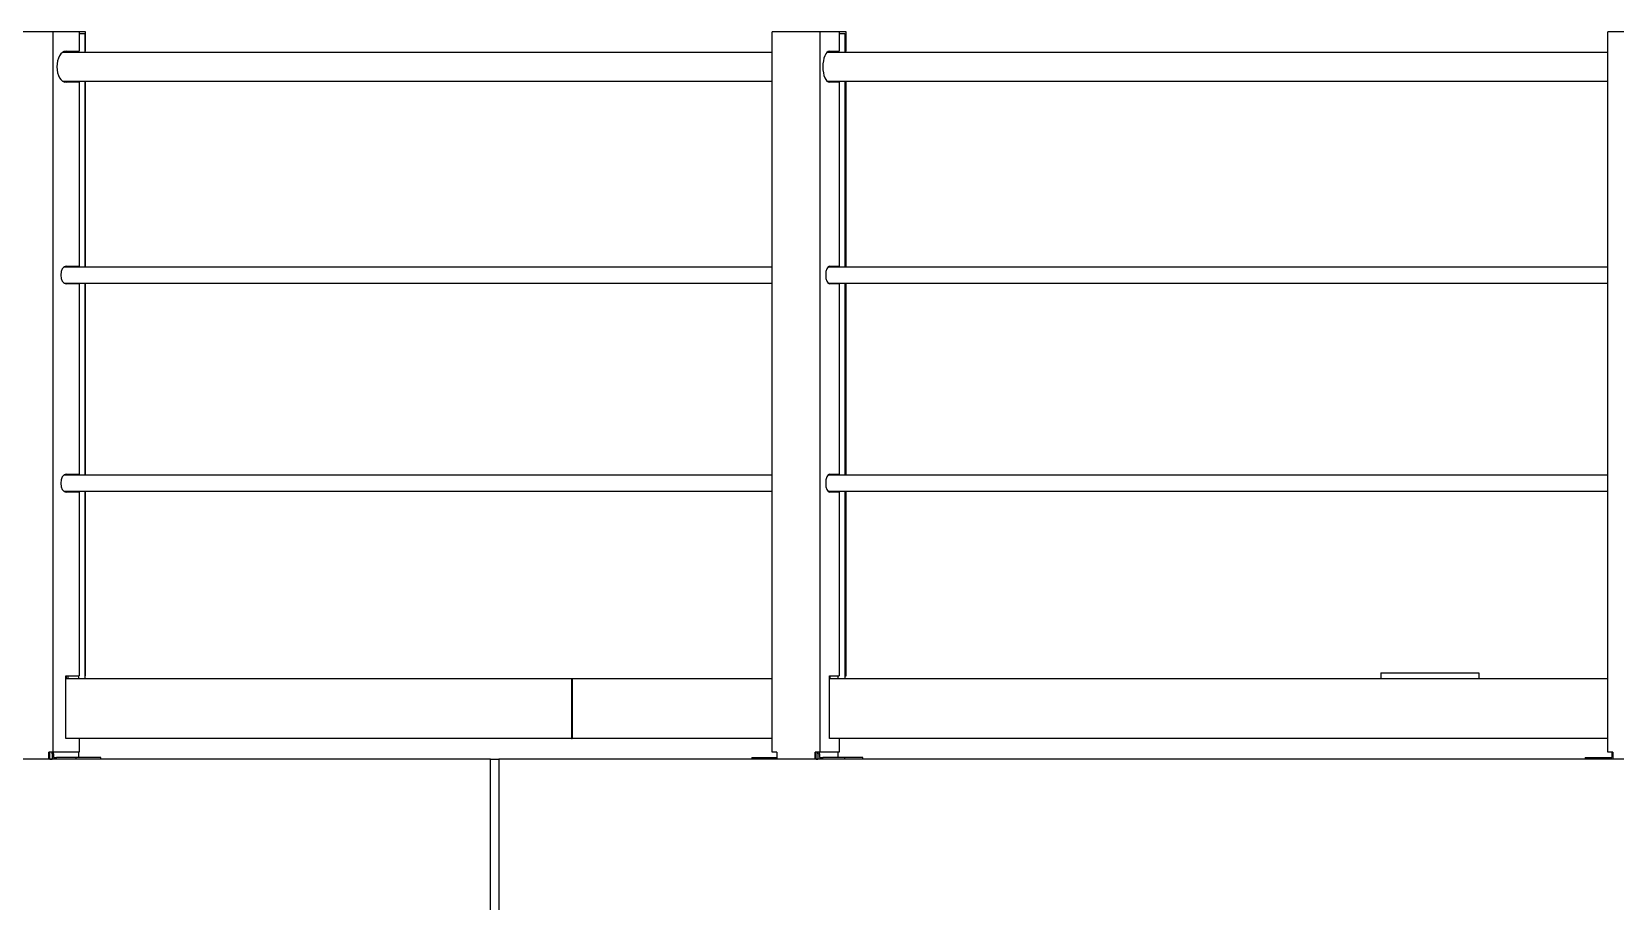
# Model space of a CAD drawing. Header units: millimetres. Extents: x 0 to 89100, y 0 to 63000.
# Drawn here: x 15665 to 18329, y 53720 to 55182 of the extents above; entities that cross this region are included whole.
import ezdxf

# ---------------------------------------------------------------- set-up
doc = ezdxf.new("R2010")
doc.units = ezdxf.units.MM
doc.header["$LTSCALE"] = 150
doc.layers.add('Visible', color=7, linetype='Continuous', lineweight=25)
doc.layers.add('Visible Narrow', color=7, linetype='Continuous', lineweight=18)

msp = doc.modelspace()

# ---------------------------------------------------------------- linework, layer by layer
at = {"layer": 'Visible'}
for p, q in [((15700.77, 55182.02), (15628.67, 55182.02)), ((15744.46, 55182.02), (15700.77, 55182.02)), ((15700.77, 53971.02), (15700.77, 55182.02)), ((15744.46, 55182.02), (15744.46, 55149.02)), ((15755.25, 55182.02), (15744.46, 55182.02)), ((15744.46, 55179.02), (15747, 55179.02)), ((15747, 55179.02), (15754.22, 55179.02)), ((15754.22, 55179.02), (15754.22, 55147.17)), ((15755.25, 55149.02), (15755.25, 55182.02)), ((16990.89, 55182.02), (16910.07, 55182.02)), ((16910.07, 53971.02), (16910.07, 55182.02)), ((17023, 55182.02), (16990.89, 55182.02)), ((16990.89, 53971.02), (16990.89, 55182.02)), ((17023, 55182.02), (17023, 55149.02)), ((17035.08, 55182.02), (17023, 55182.02)), ((17023, 55179.02), (17024.69, 55179.02)), ((17024.69, 55179.02), (17032.78, 55179.02)), ((17032.78, 55179.02), (17032.78, 55147.17)), ((17035.08, 55149.02), (17035.08, 55182.02)), ((18402.74, 55182.02), (18315.99, 55182.02)), ((18315.99, 53971.02), (18315.99, 55182.02)), ((16910.07, 55147.17), (15716.85, 55147.17)), ((15721.1, 55147.17), (15719.67, 55148.55)), ((15721.63, 55148.97), (15723.5, 55147.17)), ((15722.62, 55149.02), (15744.46, 55149.02)), ((15743.44, 55149.02), (15743.44, 55147.17)), ((15754.22, 55149.02), (15755.25, 55149.02)), ((18315.99, 55147.17), (17002.71, 55147.17)), ((17003.36, 55147.17), (17003.1, 55147.51)), ((17004.95, 55148.62), (17006.05, 55147.17)), ((17006.95, 55149.02), (17023, 55149.02)), ((17020.71, 55149.02), (17020.71, 55147.17)), ((17032.78, 55149.02), (17035.08, 55149.02)), ((15716.85, 55098.87), (16910.07, 55098.87)), ((15744.46, 55097.02), (15722.62, 55097.02)), ((15743.44, 55098.87), (15743.44, 55097.02)), ((15744.46, 55097.02), (15744.46, 54788.02)), ((15754.22, 55098.87), (15754.22, 54786.47)), ((15755.25, 55097.02), (15754.22, 55097.02)), ((15755.25, 54788.02), (15755.25, 55097.02)), ((17002.71, 55098.87), (18315.99, 55098.87)), ((17023, 55097.02), (17006.95, 55097.02)), ((17020.71, 55098.87), (17020.71, 55097.02)), ((17023, 55097.02), (17023, 54788.02)), ((17032.78, 55098.87), (17032.78, 54786.47)), ((17035.08, 55097.02), (17032.78, 55097.02)), ((17035.08, 54788.02), (17035.08, 55097.02)), ((16910.07, 54786.47), (15718.64, 54786.47)), ((15719.02, 54786.47), (15718.85, 54786.64)), ((15720.33, 54787.53), (15721.42, 54786.47)), ((15722.62, 54788.02), (15744.46, 54788.02)), ((15743.44, 54788.02), (15743.44, 54786.47)), ((15754.22, 54788.02), (15755.25, 54788.02)), ((18315.99, 54786.47), (17004.03, 54786.47)), ((17004.3, 54786.77), (17004.53, 54786.47)), ((17006.95, 54788.02), (17023, 54788.02)), ((17020.71, 54788.02), (17020.71, 54786.47)), ((17032.78, 54788.02), (17035.08, 54788.02)), ((15718.64, 54759.57), (16910.07, 54759.57)), ((15744.46, 54758.02), (15722.62, 54758.02)), ((15743.44, 54759.57), (15743.44, 54758.02)), ((15744.46, 54758.02), (15744.46, 54438.02)), ((15754.22, 54759.57), (15754.22, 54436.47)), ((15755.25, 54758.02), (15754.22, 54758.02)), ((15755.25, 54438.02), (15755.25, 54758.02)), ((17004.03, 54759.57), (18315.99, 54759.57)), ((17023, 54758.02), (17006.95, 54758.02)), ((17020.71, 54759.57), (17020.71, 54758.02)), ((17023, 54758.02), (17023, 54438.02)), ((17032.78, 54759.57), (17032.78, 54436.47)), ((17035.08, 54758.02), (17032.78, 54758.02)), ((17035.08, 54438.02), (17035.08, 54758.02)), ((16910.07, 54436.47), (15718.64, 54436.47)), ((15719.02, 54436.47), (15718.85, 54436.64)), ((15720.33, 54437.53), (15721.42, 54436.47)), ((15722.62, 54438.02), (15744.46, 54438.02)), ((15743.44, 54438.02), (15743.44, 54436.47)), ((15754.22, 54438.02), (15755.25, 54438.02)), ((18315.99, 54436.47), (17004.03, 54436.47)), ((17004.3, 54436.77), (17004.53, 54436.47)), ((17006.95, 54438.02), (17023, 54438.02)), ((17020.71, 54438.02), (17020.71, 54436.47)), ((17032.78, 54438.02), (17035.08, 54438.02)), ((15718.64, 54409.57), (16910.07, 54409.57)), ((15744.46, 54408.02), (15722.62, 54408.02)), ((15743.44, 54409.57), (15743.44, 54408.02)), ((15744.46, 54408.02), (15744.46, 54099.02)), ((15754.22, 54409.57), (15754.22, 54094.02)), ((15755.25, 54408.02), (15754.22, 54408.02)), ((15755.25, 54099.02), (15755.25, 54408.02)), ((17004.03, 54409.57), (18315.99, 54409.57)), ((17023, 54408.02), (17006.95, 54408.02)), ((17020.71, 54409.57), (17020.71, 54408.02)), ((17023, 54408.02), (17023, 54099.02)), ((17032.78, 54409.57), (17032.78, 54094.02)), ((17035.08, 54408.02), (17032.78, 54408.02)), ((17035.08, 54099.02), (17035.08, 54408.02)), ((17934.14, 54104.02), (18099.14, 54104.02)), ((17934.14, 54104.02), (17934.14, 54094.02)), ((18099.14, 54104.02), (18099.14, 54094.02)), ((15722.32, 53994.02), (15722.32, 54099.02)), ((15722.32, 54099.02), (15744.46, 54099.02)), ((16572.99, 54094.02), (15722.32, 54094.02)), ((15723.09, 54094.02), (15723.09, 54099.02)), ((15725.49, 54099.02), (15725.49, 54094.02)), ((15743.44, 54099.02), (15743.44, 54094.02)), ((15754.22, 54099.02), (15755.25, 54099.02)), ((16572.99, 54094.02), (16572.99, 53994.02)), ((16574.11, 54094.02), (16572.99, 54094.02)), ((16574.11, 54094.02), (16574.11, 53994.02)), ((16910.07, 54094.02), (16574.11, 54094.02)), ((17006.73, 53994.02), (17006.73, 54099.02)), ((17006.73, 54099.02), (17023, 54099.02)), ((18315.99, 54094.02), (17006.73, 54094.02)), ((17007.52, 54099.02), (17007.52, 54094.02)), ((17020.71, 54099.02), (17020.71, 54094.02)), ((17032.78, 54099.02), (17035.08, 54099.02)), ((15700.77, 53971.02), (15693.56, 53971.02)), ((15693.56, 53959.02), (15693.56, 53971.02)), ((15695.36, 53959.02), (15695.36, 53971.02)), ((15699.15, 53968.02), (15699.15, 53971.02)), ((15706.16, 53971.02), (15700.77, 53971.02)), ((15701.55, 53968.02), (15701.55, 53971.02)), ((15744.46, 53971.02), (15706.16, 53971.02)), ((15722.99, 53994.02), (15722.32, 53994.02)), ((16572.99, 53994.02), (15722.99, 53994.02)), ((15743.44, 53971.02), (15743.44, 53962.02)), ((15744.46, 53994.02), (15744.46, 53971.02)), ((16572.99, 53994.02), (16574.11, 53994.02)), ((16910.07, 53994.02), (16574.11, 53994.02)), ((16918.15, 53971.02), (16910.07, 53971.02)), ((16918.08, 53971.02), (16918.08, 53968.02)), ((16918.15, 53971.02), (16918.15, 53959.02)), ((16990.89, 53971.02), (16982.81, 53971.02)), ((16982.81, 53959.02), (16982.81, 53971.02)), ((16984.13, 53959.02), (16984.13, 53971.02)), ((16987.23, 53968.02), (16987.23, 53971.02)), ((16989.92, 53968.02), (16989.92, 53971.02)), ((16994.85, 53971.02), (16990.89, 53971.02)), ((17023, 53971.02), (16994.85, 53971.02)), ((17007.22, 53994.02), (17006.73, 53994.02)), ((18315.99, 53994.02), (17007.22, 53994.02)), ((17020.71, 53971.02), (17020.71, 53962.02)), ((17023, 53994.02), (17023, 53971.02)), ((18324.66, 53971.02), (18315.99, 53971.02)), ((18322.93, 53971.02), (18322.93, 53968.02)), ((18324.66, 53971.02), (18324.66, 53959.02)), ((16436.68, 53959.02), (14280.49, 53959.02)), ((15695.36, 53959.03), (15699.15, 53959.03)), ((15699.15, 53968.02), (15699.15, 53959.02)), ((15701.55, 53968.02), (15701.55, 53962.02)), ((15701.55, 53962.02), (15706.36, 53962.02)), ((15739.21, 53962.02), (15706.36, 53962.02)), ((15781.1, 53962.02), (15739.21, 53962.02)), ((15739.21, 53962.02), (15739.21, 53959.02)), ((15781.1, 53959.02), (15781.1, 53962.02)), ((16436.68, 53959.02), (16450.53, 53959.02)), ((16436.68, 53664.02), (16436.68, 53959.02)), ((16450.53, 53959.02), (16450.53, 53664.02)), ((19095.49, 53959.02), (16450.53, 53959.02)), ((16875.87, 53962.02), (16912.69, 53962.02)), ((16875.87, 53962.02), (16875.87, 53959.02)), ((16912.69, 53962.02), (16918.08, 53962.02)), ((16918.08, 53968.02), (16918.08, 53962.02)), ((16984.13, 53959.03), (16987.23, 53959.03)), ((16987.23, 53968.02), (16987.23, 53959.02)), ((16989.92, 53968.02), (16989.92, 53962.02)), ((16989.92, 53962.02), (16995.31, 53962.02)), ((17032.13, 53962.02), (16995.31, 53962.02)), ((17062.92, 53962.02), (17032.13, 53962.02)), ((17032.13, 53962.02), (17032.13, 53959.02)), ((17062.92, 53959.02), (17062.92, 53962.02)), ((18277.63, 53962.02), (18317.15, 53962.02)), ((18277.63, 53962.02), (18277.63, 53959.02)), ((18317.15, 53962.02), (18322.93, 53962.02)), ((18322.93, 53968.02), (18322.93, 53962.02))]:
    msp.add_line(p, q, dxfattribs=at)
for centre, major_axis, ratio, start_param, end_param in [((15722.62, 55123.02), (0, -26), 0.5983955, 3.1415927, 6.2831853), ((17006.95, 55123.02), (0, -26), 0.4398847, 3.1415927, 6.2831853), ((15715.01, 55123.02), (0, -26), 0.5983955, 0.2469509, 0.3795103), ((15717.41, 55123.02), (0, -26), 0.5983955, 0.1679925, 0.3795103), ((16998.88, 55123.02), (0, -26), 0.4398847, 0.3602934, 0.3795103), ((17001.58, 55123.02), (0, -26), 0.4398847, 0.2369779, 0.3795103), ((15722.62, 54773.02), (0, -15), 0.5983955, 3.1415927, 6.2831853), ((17006.95, 54773.02), (0, -15), 0.4398847, 3.1415927, 6.2831853), ((15715.01, 54773.02), (0, 15), 0.5983955, 3.5791307, 3.6002073), ((15717.41, 54773.02), (0, -15), 0.5983955, 0.294038, 0.4586146), ((17001.58, 54773.02), (0, -15), 0.4398847, 0.4190883, 0.4586146), ((15722.62, 54423.02), (0, -15), 0.5983955, 3.1415927, 6.2831853), ((17006.95, 54423.02), (0, -15), 0.4398847, 3.1415927, 6.2831853), ((15715.01, 54423.02), (0, 15), 0.5983955, 3.5791307, 3.6002073), ((15717.41, 54423.02), (0, -15), 0.5983955, 0.294038, 0.4586146), ((17001.58, 54423.02), (0, -15), 0.4398847, 0.4190883, 0.4586146)]:
    msp.add_ellipse(centre, major_axis=major_axis, ratio=ratio, start_param=start_param, end_param=end_param, dxfattribs=at)
at = {"layer": 'Visible Narrow'}
for p, q in [((15699.27, 53968.02), (15701.43, 53968.02)), ((15706.36, 53961.87), (15706.36, 53959.17)), ((16912.69, 53959.17), (16912.69, 53961.87)), ((16918.08, 53968.02), (16918.15, 53968.02)), ((16987.36, 53968.02), (16989.79, 53968.02)), ((16995.31, 53961.87), (16995.31, 53959.17)), ((18317.15, 53959.17), (18317.15, 53961.87)), ((18323.02, 53968.02), (18324.57, 53968.02))]:
    msp.add_line(p, q, dxfattribs=at)

doc.saveas('drawing.dxf')
